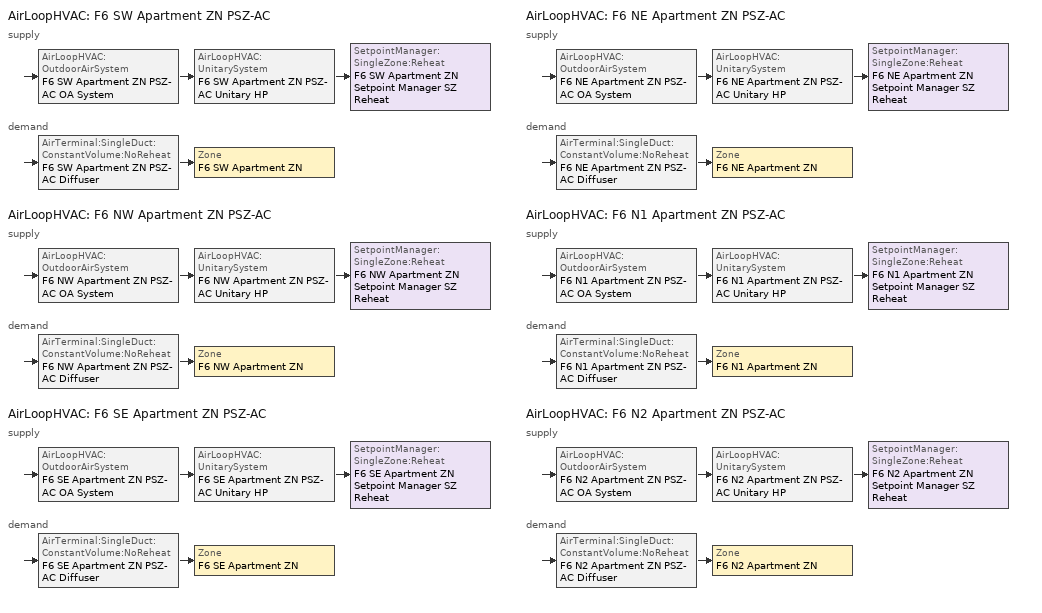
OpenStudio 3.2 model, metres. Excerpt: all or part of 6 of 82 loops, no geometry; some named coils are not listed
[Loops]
AirLoopHVAC 'F6 SW Apartment ZN PSZ-AC'
 supply: AirLoopHVAC:OutdoorAirSystem 'F6 SW Apartment ZN PSZ-AC OA System' > AirLoopHVAC:UnitarySystem 'F6 SW Apartment ZN PSZ-AC Unitary HP' > SetpointManager:SingleZone:Reheat 'F6 SW Apartment ZN Setpoint Manager SZ Reheat'
 demand: AirTerminal:SingleDuct:ConstantVolume:NoReheat 'F6 SW Apartment ZN PSZ-AC Diffuser' > Zone 'F6 SW Apartment ZN'
AirLoopHVAC 'F6 NW Apartment ZN PSZ-AC'
 supply: AirLoopHVAC:OutdoorAirSystem 'F6 NW Apartment ZN PSZ-AC OA System' > AirLoopHVAC:UnitarySystem 'F6 NW Apartment ZN PSZ-AC Unitary HP' > SetpointManager:SingleZone:Reheat 'F6 NW Apartment ZN Setpoint Manager SZ Reheat'
 demand: AirTerminal:SingleDuct:ConstantVolume:NoReheat 'F6 NW Apartment ZN PSZ-AC Diffuser' > Zone 'F6 NW Apartment ZN'
AirLoopHVAC 'F6 SE Apartment ZN PSZ-AC'
 supply: AirLoopHVAC:OutdoorAirSystem 'F6 SE Apartment ZN PSZ-AC OA System' > AirLoopHVAC:UnitarySystem 'F6 SE Apartment ZN PSZ-AC Unitary HP' > SetpointManager:SingleZone:Reheat 'F6 SE Apartment ZN Setpoint Manager SZ Reheat'
 demand: AirTerminal:SingleDuct:ConstantVolume:NoReheat 'F6 SE Apartment ZN PSZ-AC Diffuser' > Zone 'F6 SE Apartment ZN'
AirLoopHVAC 'F6 NE Apartment ZN PSZ-AC'
 supply: AirLoopHVAC:OutdoorAirSystem 'F6 NE Apartment ZN PSZ-AC OA System' > AirLoopHVAC:UnitarySystem 'F6 NE Apartment ZN PSZ-AC Unitary HP' > SetpointManager:SingleZone:Reheat 'F6 NE Apartment ZN Setpoint Manager SZ Reheat'
 demand: AirTerminal:SingleDuct:ConstantVolume:NoReheat 'F6 NE Apartment ZN PSZ-AC Diffuser' > Zone 'F6 NE Apartment ZN'
AirLoopHVAC 'F6 N1 Apartment ZN PSZ-AC'
 supply: AirLoopHVAC:OutdoorAirSystem 'F6 N1 Apartment ZN PSZ-AC OA System' > AirLoopHVAC:UnitarySystem 'F6 N1 Apartment ZN PSZ-AC Unitary HP' > SetpointManager:SingleZone:Reheat 'F6 N1 Apartment ZN Setpoint Manager SZ Reheat'
 demand: AirTerminal:SingleDuct:ConstantVolume:NoReheat 'F6 N1 Apartment ZN PSZ-AC Diffuser' > Zone 'F6 N1 Apartment ZN'
AirLoopHVAC 'F6 N2 Apartment ZN PSZ-AC'
 supply: AirLoopHVAC:OutdoorAirSystem 'F6 N2 Apartment ZN PSZ-AC OA System' > AirLoopHVAC:UnitarySystem 'F6 N2 Apartment ZN PSZ-AC Unitary HP' > SetpointManager:SingleZone:Reheat 'F6 N2 Apartment ZN Setpoint Manager SZ Reheat'
 demand: AirTerminal:SingleDuct:ConstantVolume:NoReheat 'F6 N2 Apartment ZN PSZ-AC Diffuser' > Zone 'F6 N2 Apartment ZN'
[Sizing:Zone] Zone Cooling Design Supply Air Temperature Input Method=SupplyAirTemperature; Zone Cooling Design Supply Air Temperature {C}=12.7778; Zone Cooling Design Supply Air Temperature Difference {deltaC}=11.11; Zone Heating Design Supply Air Temperature Input Method=SupplyAirTemperature; Zone Heating Design Supply Air Temperature {C}=50; Zone Heating Design Supply Air Temperature Difference {deltaC}=11.11; Zone Cooling Design Supply Air Humidity Ratio {kg-H2O/kg-air}=0.0085; Zone Heating Design Supply Air Humidity Ratio {kg-H2O/kg-air}=0.008; Cooling Design Air Flow Method=DesignDay; Heating Design Air Flow Method=DesignDay; Account for Dedicated Outdoor Air System=No; Dedicated Outdoor Air System Control Strategy=NeutralSupplyAir; Dedicated Outdoor Air Low Setpoint Temperature for Design {C}=autosize; Dedicated Outdoor Air High Setpoint Temperature for Design {C}=autosize
F6 N1 Apartment ZN; F6 N2 Apartment ZN; F6 NE Apartment ZN; F6 NW Apartment ZN; F6 SE Apartment ZN; F6 SW Apartment ZN
[Zone equipment]
F6 N1 Apartment ZN: F6 N1 Apartment ZN PSZ-AC Diffuser, F6 N1 Apartment ZN ERV
F6 N2 Apartment ZN: F6 N2 Apartment ZN PSZ-AC Diffuser, F6 N2 Apartment ZN ERV
F6 NE Apartment ZN: F6 NE Apartment ZN PSZ-AC Diffuser, F6 NE Apartment ZN ERV
F6 NW Apartment ZN: F6 NW Apartment ZN PSZ-AC Diffuser, F6 NW Apartment ZN ERV
F6 SE Apartment ZN: F6 SE Apartment ZN PSZ-AC Diffuser, F6 SE Apartment ZN ERV
F6 SW Apartment ZN: F6 SW Apartment ZN PSZ-AC Diffuser, F6 SW Apartment ZN ERV
[AirLoopHVAC] Availability Schedule=Always On; Design Supply Air Flow Rate {m3/s}=autosize; Design Return Air Flow Fraction of Supply Air Flow=1
F6 SW Apartment ZN PSZ-AC; F6 NW Apartment ZN PSZ-AC; F6 SE Apartment ZN PSZ-AC; F6 NE Apartment ZN PSZ-AC; F6 N1 Apartment ZN PSZ-AC; F6 N2 Apartment ZN PSZ-AC
[Sizing:System] Type of Load to Size On=Sensible; Design Outdoor Air Flow Rate {m3/s}=Autosize; Central Heating Maximum System Air Flow Ratio=1; Preheat Design Temperature {C}=7.22222; Preheat Design Humidity Ratio {kg-H2O/kg-Air}=0.008; Precool Design Temperature {C}=12.7778; Precool Design Humidity Ratio {kg-H2O/kg-Air}=0.008; Central Cooling Design Supply Air Temperature {C}=12.7778; Central Heating Design Supply Air Temperature {C}=50; Sizing Option=Coincident; 100% Outdoor Air in Cooling=No; 100% Outdoor Air in Heating=No; Central Cooling Design Supply Air Humidity Ratio {kg-H2O/kg-Air}=0.0085; Central Heating Design Supply Air Humidity Ratio {kg-H2O/kg-Air}=0.008; Cooling Design Air Flow Method=DesignDay; Cooling Design Air Flow Rate {m3/s}=0; Heating Design Air Flow Method=DesignDay; Heating Design Air Flow Rate {m3/s}=0; System Outdoor Air Method=ZoneSum; Zone Maximum Outdoor Air Fraction=1; Cooling Supply Air Flow Rate Per Floor Area {m3/s-m2}=0.00996765; Cooling Fraction of Autosized Cooling Supply Air Flow Rate=1; Cooling Supply Air Flow Rate Per Unit Cooling Capacity {m3/s-W}=3.94755e-05; Heating Supply Air Flow Rate Per Floor Area {m3/s-m2}=0.00996765; Heating Fraction of Autosized Heating Supply Air Flow Rate=1; Heating Fraction of Autosized Cooling Supply Air Flow Rate=1; Heating Supply Air Flow Rate Per Unit Heating Capacity {m3/s-W}=3.15882e-05; Cooling Design Capacity Method=CoolingDesignCapacity; Cooling Design Capacity {W}=autosize; Cooling Design Capacity Per Floor Area {W/m2}=234.7; Fraction of Autosized Cooling Design Capacity=1; Heating Design Capacity Method=HeatingDesignCapacity; Heating Design Capacity {W}=autosize; Heating Design Capacity Per Floor Area {W/m2}=157; Fraction of Autosized Heating Design Capacity=1; Central Cooling Capacity Control Method=OnOff
F6 SW Apartment ZN PSZ-AC; F6 NW Apartment ZN PSZ-AC; F6 SE Apartment ZN PSZ-AC; F6 NE Apartment ZN PSZ-AC; F6 N1 Apartment ZN PSZ-AC; F6 N2 Apartment ZN PSZ-AC
[SetpointManager:SingleZone:Reheat] Minimum Supply Air Temperature {C}=12.7778; Maximum Supply Air Temperature {C}=50
Name | Control Zone | Setpoint Node or NodeList
F6 SW Apartment ZN Setpoint Manager SZ Reheat | F6 SW Apartment ZN | F6 SW Apartment ZN PSZ-AC Supply Outlet Node
F6 NW Apartment ZN Setpoint Manager SZ Reheat | F6 NW Apartment ZN | F6 NW Apartment ZN PSZ-AC Supply Outlet Node
F6 SE Apartment ZN Setpoint Manager SZ Reheat | F6 SE Apartment ZN | F6 SE Apartment ZN PSZ-AC Supply Outlet Node
F6 NE Apartment ZN Setpoint Manager SZ Reheat | F6 NE Apartment ZN | F6 NE Apartment ZN PSZ-AC Supply Outlet Node
F6 N1 Apartment ZN Setpoint Manager SZ Reheat | F6 N1 Apartment ZN | F6 N1 Apartment ZN PSZ-AC Supply Outlet Node
F6 N2 Apartment ZN Setpoint Manager SZ Reheat | F6 N2 Apartment ZN | F6 N2 Apartment ZN PSZ-AC Supply Outlet Node
[Coil:Heating:Electric] Availability Schedule=Always On Discrete; Efficiency=1
F6 SW Apartment ZN PSZ-AC Electric Backup Htg Coil; F6 NW Apartment ZN PSZ-AC Electric Backup Htg Coil; F6 SE Apartment ZN PSZ-AC Electric Backup Htg Coil; F6 NE Apartment ZN PSZ-AC Electric Backup Htg Coil; F6 N1 Apartment ZN PSZ-AC Electric Backup Htg Coil; F6 N2 Apartment ZN PSZ-AC Electric Backup Htg Coil
[Fan:OnOff] Availability Schedule=Always On Discrete; Maximum Flow Rate {m3/s}=autosize; Motor In Airstream Fraction=1
Name | Fan Total Efficiency | Pressure Rise {Pa} | Motor Efficiency | Fan Power Ratio Function of Speed Ratio Curve | Fan Efficiency Ratio Function of Speed Ratio Curve
F6 SW Apartment ZN PSZ-AC Fan | 0.53625 | 622.722 | 0.825 | Fan On Off Power Curve 39 | Fan On Off Efficiency Curve 39
F6 NW Apartment ZN PSZ-AC Fan | 0.53625 | 622.722 | 0.825 | Fan On Off Power Curve 40 | Fan On Off Efficiency Curve 40
F6 SE Apartment ZN PSZ-AC Fan | 0.53625 | 622.722 | 0.825 | Fan On Off Power Curve 41 | Fan On Off Efficiency Curve 41
F6 NE Apartment ZN PSZ-AC Fan | 0.53625 | 622.722 | 0.825 | Fan On Off Power Curve 42 | Fan On Off Efficiency Curve 42
F6 N1 Apartment ZN PSZ-AC Fan | 0.53625 | 622.722 | 0.825 | Fan On Off Power Curve 43 | Fan On Off Efficiency Curve 43
F6 N2 Apartment ZN PSZ-AC Fan | 0.53625 | 622.722 | 0.825 | Fan On Off Power Curve 44 | Fan On Off Efficiency Curve 44
F6 SE Apartment ZN ERV Supply Fan | 0.303158 | 233.6875 | 0.48 | Fan On Off Power Curve 120 | Fan On Off Efficiency Curve 120
F6 SE Apartment ZN ERV Exhaust Fan | 0.303158 | 233.6875 | 0.48 | Fan On Off Power Curve 121 | Fan On Off Efficiency Curve 121
F6 NE Apartment ZN ERV Supply Fan | 0.303158 | 233.6875 | 0.48 | Fan On Off Power Curve 170 | Fan On Off Efficiency Curve 170
F6 NE Apartment ZN ERV Exhaust Fan | 0.303158 | 233.6875 | 0.48 | Fan On Off Power Curve 171 | Fan On Off Efficiency Curve 171
F6 SW Apartment ZN ERV Supply Fan | 0.303158 | 233.6875 | 0.48 | Fan On Off Power Curve 176 | Fan On Off Efficiency Curve 176
F6 SW Apartment ZN ERV Exhaust Fan | 0.303158 | 233.6875 | 0.48 | Fan On Off Power Curve 177 | Fan On Off Efficiency Curve 177
F6 NW Apartment ZN ERV Supply Fan | 0.303158 | 233.6875 | 0.48 | Fan On Off Power Curve 180 | Fan On Off Efficiency Curve 180
F6 NW Apartment ZN ERV Exhaust Fan | 0.303158 | 233.6875 | 0.48 | Fan On Off Power Curve 181 | Fan On Off Efficiency Curve 181
F6 N2 Apartment ZN ERV Supply Fan | 0.303158 | 233.6875 | 0.48 | Fan On Off Power Curve 188 | Fan On Off Efficiency Curve 188
F6 N2 Apartment ZN ERV Exhaust Fan | 0.303158 | 233.6875 | 0.48 | Fan On Off Power Curve 189 | Fan On Off Efficiency Curve 189
F6 N1 Apartment ZN ERV Supply Fan | 0.303158 | 233.6875 | 0.48 | Fan On Off Power Curve 232 | Fan On Off Efficiency Curve 232
F6 N1 Apartment ZN ERV Exhaust Fan | 0.303158 | 233.6875 | 0.48 | Fan On Off Power Curve 233 | Fan On Off Efficiency Curve 233
[AirLoopHVAC:UnitarySystem] Control Type=Load; Dehumidification Control Type=None; Availability Schedule=Always On; Fan Placement=BlowThrough; Supply Air Fan Operating Mode Schedule=Always Off Discrete; DX Heating Coil Sizing Ratio=1; Use DOAS DX Cooling Coil=No; DOAS DX Cooling Coil Leaving Minimum Air Temperature {C}=2; Latent Load Control=SensibleOnlyLoadControl; Supply Air Flow Rate Method During Cooling Operation=SupplyAirFlowRate; Supply Air Flow Rate During Cooling Operation {m3/s}=Autosize; Supply Air Flow Rate Method During Heating Operation=SupplyAirFlowRate; Supply Air Flow Rate During Heating Operation {m3/s}=Autosize; Supply Air Flow Rate Method When No Cooling or Heating is Required=SupplyAirFlowRate; Supply Air Flow Rate When No Cooling or Heating is Required {m3/s}=Autosize; Maximum Supply Air Temperature {C}=50; Maximum Outdoor Dry-Bulb Temperature for Supplemental Heater Operation {C}=4.44444; Maximum Cycling Rate {cycles/hr}=2.5; Heat Pump Time Constant {s}=60; Fraction of On-Cycle Power Use=0.01; Heat Pump Fan Delay Time {s}=60; Ancilliary On-Cycle Electric Power {W}=0; Ancilliary Off-Cycle Electric Power {W}=0
Name | Controlling Zone or Thermostat Location | Supply Fan | Heating Coil | Cooling Coil | Supplemental Heating Coil
F6 SW Apartment ZN PSZ-AC Unitary HP | F6 SW Apartment ZN | F6 SW Apartment ZN PSZ-AC Fan | F6 SW Apartment ZN PSZ-AC Water-to-Air HP Htg Coil 19 Clg kBtu/hr 4.2COPH | F6 SW Apartment ZN PSZ-AC Water-to-Air HP Clg Coil 19kBtu/hr 12.0EER | F6 SW Apartment ZN PSZ-AC Electric Backup Htg Coil
F6 NW Apartment ZN PSZ-AC Unitary HP | F6 NW Apartment ZN | F6 NW Apartment ZN PSZ-AC Fan | F6 NW Apartment ZN PSZ-AC Water-to-Air HP Htg Coil 18 Clg kBtu/hr 4.2COPH | F6 NW Apartment ZN PSZ-AC Water-to-Air HP Clg Coil 18kBtu/hr 12.0EER | F6 NW Apartment ZN PSZ-AC Electric Backup Htg Coil
F6 SE Apartment ZN PSZ-AC Unitary HP | F6 SE Apartment ZN | F6 SE Apartment ZN PSZ-AC Fan | F6 SE Apartment ZN PSZ-AC Water-to-Air HP Htg Coil 17 Clg kBtu/hr 4.2COPH | F6 SE Apartment ZN PSZ-AC Water-to-Air HP Clg Coil 17kBtu/hr 12.0EER | F6 SE Apartment ZN PSZ-AC Electric Backup Htg Coil
F6 NE Apartment ZN PSZ-AC Unitary HP | F6 NE Apartment ZN | F6 NE Apartment ZN PSZ-AC Fan | F6 NE Apartment ZN PSZ-AC Water-to-Air HP Htg Coil 15 Clg kBtu/hr 4.2COPH | F6 NE Apartment ZN PSZ-AC Water-to-Air HP Clg Coil 15kBtu/hr 11.2EER | F6 NE Apartment ZN PSZ-AC Electric Backup Htg Coil
F6 N1 Apartment ZN PSZ-AC Unitary HP | F6 N1 Apartment ZN | F6 N1 Apartment ZN PSZ-AC Fan | F6 N1 Apartment ZN PSZ-AC Water-to-Air HP Htg Coil 11 Clg kBtu/hr 4.2COPH | F6 N1 Apartment ZN PSZ-AC Water-to-Air HP Clg Coil 11kBtu/hr 11.2EER | F6 N1 Apartment ZN PSZ-AC Electric Backup Htg Coil
F6 N2 Apartment ZN PSZ-AC Unitary HP | F6 N2 Apartment ZN | F6 N2 Apartment ZN PSZ-AC Fan | F6 N2 Apartment ZN PSZ-AC Water-to-Air HP Htg Coil 11 Clg kBtu/hr 4.2COPH | F6 N2 Apartment ZN PSZ-AC Water-to-Air HP Clg Coil 11kBtu/hr 11.2EER | F6 N2 Apartment ZN PSZ-AC Electric Backup Htg Coil
[Controller:OutdoorAir] Minimum Outdoor Air Flow Rate {m3/s}=autosize; Maximum Outdoor Air Flow Rate {m3/s}=Autosize; Economizer Control Type=NoEconomizer; Economizer Control Action Type=ModulateFlow; Economizer Maximum Limit Dry-Bulb Temperature {C}=28; Economizer Maximum Limit Enthalpy {J/kg}=64000; Lockout Type=LockoutWithCompressor; Minimum Limit Type=FixedMinimum; Minimum Outdoor Air Schedule=Always Off Discrete; High Humidity Control=No; Heat Recovery Bypass Control Type=BypassWhenWithinEconomizerLimits
Name | Controller Mechanical Ventilation
F6 SW Apartment ZN PSZ-AC OA System Controller | Controller Mechanical Ventilation 40
F6 NW Apartment ZN PSZ-AC OA System Controller | Controller Mechanical Ventilation 41
F6 SE Apartment ZN PSZ-AC OA System Controller | Controller Mechanical Ventilation 42
F6 NE Apartment ZN PSZ-AC OA System Controller | Controller Mechanical Ventilation 43
F6 N1 Apartment ZN PSZ-AC OA System Controller | Controller Mechanical Ventilation 44
F6 N2 Apartment ZN PSZ-AC OA System Controller | Controller Mechanical Ventilation 45
[Controller:MechanicalVentilation] Availability Schedule=Always On Discrete
Controller Mechanical Ventilation 40; Controller Mechanical Ventilation 41; Controller Mechanical Ventilation 42; Controller Mechanical Ventilation 43; Controller Mechanical Ventilation 44; Controller Mechanical Ventilation 45
[AirLoopHVAC:OutdoorAirSystem]
Name | Controller
F6 SW Apartment ZN PSZ-AC OA System | F6 SW Apartment ZN PSZ-AC OA System Controller
F6 NW Apartment ZN PSZ-AC OA System | F6 NW Apartment ZN PSZ-AC OA System Controller
F6 SE Apartment ZN PSZ-AC OA System | F6 SE Apartment ZN PSZ-AC OA System Controller
F6 NE Apartment ZN PSZ-AC OA System | F6 NE Apartment ZN PSZ-AC OA System Controller
F6 N1 Apartment ZN PSZ-AC OA System | F6 N1 Apartment ZN PSZ-AC OA System Controller
F6 N2 Apartment ZN PSZ-AC OA System | F6 N2 Apartment ZN PSZ-AC OA System Controller
[AirTerminal:SingleDuct:ConstantVolume:NoReheat] Availability Schedule=Always On Discrete; Maximum Air Flow Rate {m3/s}=AutoSize
F6 SW Apartment ZN PSZ-AC Diffuser; F6 NW Apartment ZN PSZ-AC Diffuser; F6 SE Apartment ZN PSZ-AC Diffuser; F6 NE Apartment ZN PSZ-AC Diffuser; F6 N1 Apartment ZN PSZ-AC Diffuser; F6 N2 Apartment ZN PSZ-AC Diffuser
[ZoneHVAC:EnergyRecoveryVentilator:Controller] Exhaust Air Temperature Limit=NoExhaustAirTemperatureLimit; Exhaust Air Enthalpy Limit=NoExhaustAirEnthalpyLimit; High Humidity Control Flag=No; High Humidity Outdoor Air Flow Ratio=1; Control High Indoor Humidity Based on Outdoor Humidity Ratio=No
F6 SE Apartment ZN ERV Controller; F6 NE Apartment ZN ERV Controller; F6 SW Apartment ZN ERV Controller; F6 NW Apartment ZN ERV Controller; F6 N2 Apartment ZN ERV Controller; F6 N1 Apartment ZN ERV Controller
[HeatExchanger:AirToAir:SensibleAndLatent] Availability Schedule=Always On - No Design Day; Nominal Supply Air Flow Rate {m3/s}=autosize; Sensible Effectiveness at 100% Heating Air Flow=0; Latent Effectiveness at 100% Heating Air Flow=0; Sensible Effectiveness at 75% Heating Air Flow=0; Latent Effectiveness at 75% Heating Air Flow=0; Sensible Effectiveness at 100% Cooling Air Flow=0; Latent Effectiveness at 100% Cooling Air Flow=0; Sensible Effectiveness at 75% Cooling Air Flow=0; Latent Effectiveness at 75% Cooling Air Flow=0; Nominal Electric Power {W}=0; Supply Air Outlet Temperature Control=No; Heat Exchanger Type=Rotary; Frost Control Type=ExhaustOnly; Threshold Temperature {C}=-23.3; Initial Defrost Time Fraction=0.167; Rate of Defrost Time Fraction Increase {1/K}=1.44; Economizer Lockout=No
F6 SE Apartment ZN ERV HX; F6 NE Apartment ZN ERV HX; F6 SW Apartment ZN ERV HX; F6 NW Apartment ZN ERV HX; F6 N2 Apartment ZN ERV HX; F6 N1 Apartment ZN ERV HX
[ZoneHVAC:EnergyRecoveryVentilator] Availability Schedule=Always On Discrete; Supply Air Flow Rate {m3/s}=autosize; Exhaust Air Flow Rate {m3/s}=autosize; Ventilation Rate per Unit Floor Area {m3/s-m2}=0.000294102; Ventilation Rate per Occupant {m3/s-person}=0
Name | Heat Exchanger | Supply Air Fan | Exhaust Air Fan | Controller
F6 SE Apartment ZN ERV | F6 SE Apartment ZN ERV HX | F6 SE Apartment ZN ERV Supply Fan | F6 SE Apartment ZN ERV Exhaust Fan | F6 SE Apartment ZN ERV Controller
F6 NE Apartment ZN ERV | F6 NE Apartment ZN ERV HX | F6 NE Apartment ZN ERV Supply Fan | F6 NE Apartment ZN ERV Exhaust Fan | F6 NE Apartment ZN ERV Controller
F6 SW Apartment ZN ERV | F6 SW Apartment ZN ERV HX | F6 SW Apartment ZN ERV Supply Fan | F6 SW Apartment ZN ERV Exhaust Fan | F6 SW Apartment ZN ERV Controller
F6 NW Apartment ZN ERV | F6 NW Apartment ZN ERV HX | F6 NW Apartment ZN ERV Supply Fan | F6 NW Apartment ZN ERV Exhaust Fan | F6 NW Apartment ZN ERV Controller
F6 N2 Apartment ZN ERV | F6 N2 Apartment ZN ERV HX | F6 N2 Apartment ZN ERV Supply Fan | F6 N2 Apartment ZN ERV Exhaust Fan | F6 N2 Apartment ZN ERV Controller
F6 N1 Apartment ZN ERV | F6 N1 Apartment ZN ERV HX | F6 N1 Apartment ZN ERV Supply Fan | F6 N1 Apartment ZN ERV Exhaust Fan | F6 N1 Apartment ZN ERV Controller
[Schedule:Constant]
Name | Value
Always On Discrete | 1
Always Off Discrete | 0
[Schedule:Ruleset]
Name | Default Day Schedule | Summer Design Day Schedule | Winter Design Day Schedule
Always On | Always On Default
Always On - No Design Day | Always On - No Design Day Default | Always On - No Design Day Summer Design Day | Always On - No Design Day Winter Design Day
[Schedule:Day]
Always On Default; Always On - No Design Day Default: 24, 0, 1
Always On - No Design Day Winter Design Day; Always On - No Design Day Summer Design Day: 24, 0, 0
[Curve:Exponent] Coefficient1 Constant=1; Coefficient2 Constant=0; Coefficient3 Constant=0; Minimum Value of x=0; Maximum Value of x=1
Fan On Off Power Curve 39; Fan On Off Power Curve 40; Fan On Off Power Curve 41; Fan On Off Power Curve 42; Fan On Off Power Curve 43; Fan On Off Power Curve 44; Fan On Off Power Curve 120; Fan On Off Power Curve 121; Fan On Off Power Curve 170; Fan On Off Power Curve 171; Fan On Off Power Curve 176; Fan On Off Power Curve 177; Fan On Off Power Curve 180; Fan On Off Power Curve 181; Fan On Off Power Curve 188; Fan On Off Power Curve 189; Fan On Off Power Curve 232; Fan On Off Power Curve 233
[Curve:Cubic] Coefficient1 Constant=1; Coefficient2 x=0; Coefficient3 x**2=0; Coefficient4 x**3=0; Minimum Value of x=0; Maximum Value of x=1
Fan On Off Efficiency Curve 39; Fan On Off Efficiency Curve 40; Fan On Off Efficiency Curve 41; Fan On Off Efficiency Curve 42; Fan On Off Efficiency Curve 43; Fan On Off Efficiency Curve 44; Fan On Off Efficiency Curve 120; Fan On Off Efficiency Curve 121; Fan On Off Efficiency Curve 170; Fan On Off Efficiency Curve 171; Fan On Off Efficiency Curve 176; Fan On Off Efficiency Curve 177; Fan On Off Efficiency Curve 180; Fan On Off Efficiency Curve 181; Fan On Off Efficiency Curve 188; Fan On Off Efficiency Curve 189; Fan On Off Efficiency Curve 232; Fan On Off Efficiency Curve 233
